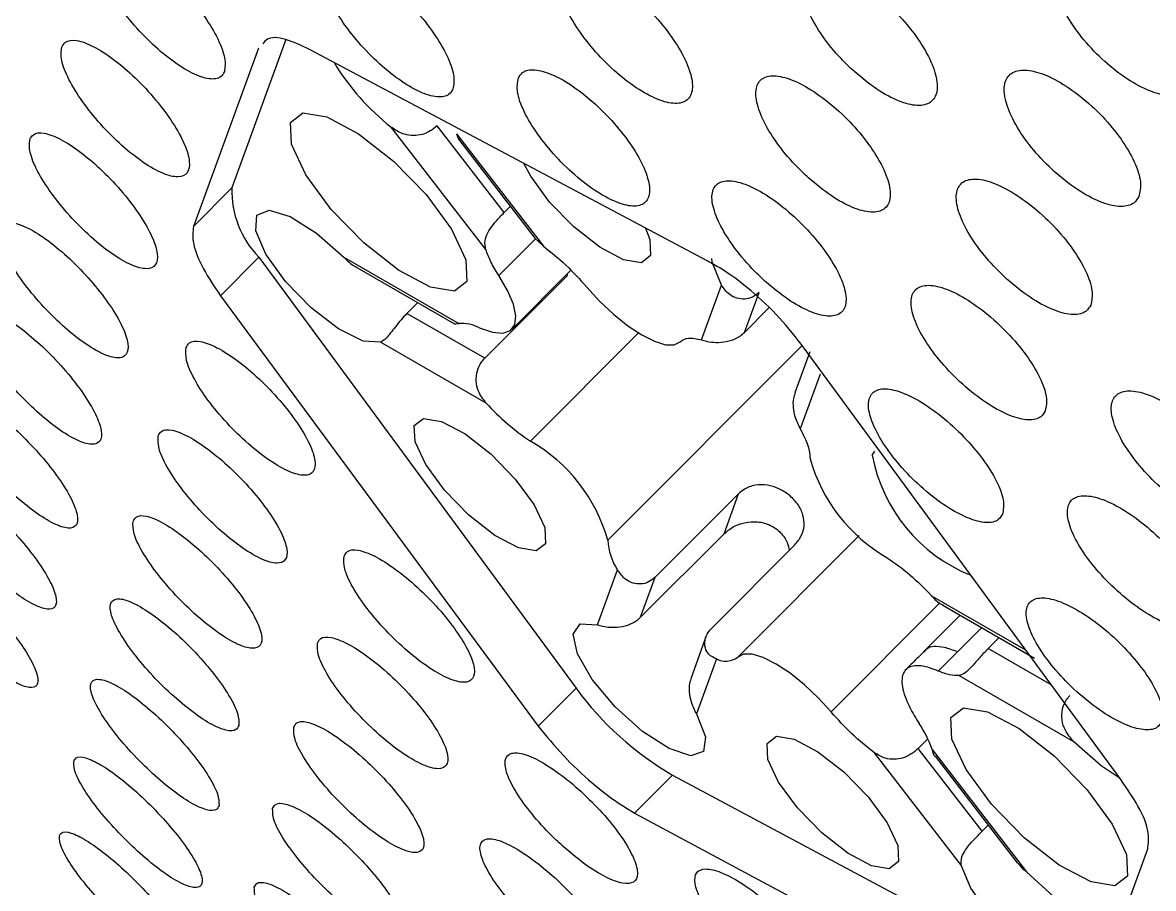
# Model space of a CAD drawing. Extents: x 1076 to 1148, y 508 to 635.
# Drawn here: x 1113.301 to 1113.89, y 554.666 to 555.117 of the extents above; entities that cross this region are included whole.
import ezdxf

# ---------------------------------------------------------------- set-up
doc = ezdxf.new("R2010")
doc.units = 0
doc.header["$MEASUREMENT"] = 0
doc.layers.add('1', color=4, linetype='Continuous')
doc.layers.add('GEOMETRY', color=4, linetype='Continuous', lineweight=25)

# ---------------------------------------------------------------- blocks, each defined once
blk = doc.blocks.new('SUCTION 1235301')
at = {"layer": 'GEOMETRY'}
for p, q in [((-1.34666, -0.94117), (-1.37482, -1.01841)), ((-1.36101, -0.94562), (-1.39488, -1.0385)), ((-1.12692, -1.05657), (-1.3341, -0.9464)), ((-1.24253, -1.05051), (-1.29181, -0.98672)), ((-1.23297, -1.03124), (-1.26793, -0.98599)), ((-1.25777, -0.99018), (-1.2125, -1.0488)), ((-1.25777, -0.99018), (-1.25677, -0.99302)), ((-1.2568, -0.99305), (-1.21695, -1.04462)), ((-1.39488, -1.0385), (-1.37482, -1.01841)), ((-1.22977, -1.02803), (-1.23297, -1.03124)), ((-1.21669, -1.04486), (-1.23578, -1.06399)), ((-1.21695, -1.04462), (-1.2125, -1.0488)), ((-1.38085, -1.07458), (-1.36079, -1.05448)), ((-1.36079, -1.05448), (-1.19551, -1.27899)), ((-1.3165, -1.05442), (-1.25655, -1.08896)), ((-1.30981, -1.05982), (-1.25885, -1.08918)), ((-1.19981, -1.06378), (-1.2431, -1.10716)), ((-1.22888, -1.09202), (-1.19823, -1.06131)), ((-1.20038, -1.06346), (-1.19981, -1.06378)), ((-1.13018, -1.0976), (-1.11975, -1.06902)), ((-1.38085, -1.07458), (-1.21527, -1.29878)), ((-1.27797, -1.07817), (-1.28361, -1.08382)), ((-1.10774, -1.09365), (-1.10014, -1.07282)), ((-1.2431, -1.10716), (-1.28361, -1.08382)), ((-1.10774, -1.09365), (-1.095, -1.08088)), ((-1.16296, -1.09397), (-1.21922, -1.15034)), ((-1.2423, -1.13053), (-1.29739, -1.0988)), ((-1.179, -1.20188), (-1.07777, -1.10046)), ((-1.0737, -1.10385), (-1.08147, -1.12516)), ((-0.9117, -1.32664), (-1.07666, -1.10181)), ((-1.06827, -1.11536), (-1.07869, -1.14394)), ((-1.04118, -1.1576), (-1.03989, -1.15554)), ((-1.11097, -1.17785), (-1.15427, -1.22123)), ((-1.11097, -1.17785), (-1.11857, -1.19868)), ((-1.16186, -1.24205), (-1.11857, -1.19868)), ((-1.048, -1.19946), (-1.11127, -1.26285)), ((-1.12485, -1.24771), (-1.08156, -1.20434)), ((-1.1843, -1.24601), (-1.17388, -1.21743)), ((-1.16186, -1.24205), (-1.15427, -1.22123)), ((-1.01027, -1.23084), (-0.96129, -1.25906)), ((-1.06262, -1.29131), (-1.00601, -1.23458)), ((-1.00432, -1.23581), (-0.95662, -1.26329)), ((-0.99536, -1.24097), (-1.01429, -1.25994)), ((-0.99678, -1.26009), (-0.98415, -1.24743)), ((-1.12782, -1.25226), (-1.13559, -1.27356)), ((-0.98072, -1.25831), (-0.97508, -1.25266)), ((-1.00683, -1.27008), (-0.99678, -1.26009)), ((-0.948, -1.27716), (-0.98072, -1.25831)), ((-1.12239, -1.26377), (-1.13282, -1.29235)), ((-0.93607, -1.30696), (-0.99602, -1.27242)), ((-1.21527, -1.29878), (-1.19551, -1.27899)), ((-1.01729, -1.31043), (-1.01224, -1.30538)), ((-0.9948, -1.37119), (-1.04007, -1.31258)), ((-0.98399, -1.35354), (-1.01729, -1.31043)), ((-1.01004, -1.31087), (-0.96076, -1.37466)), ((-1.00848, -1.31448), (-0.96567, -1.36989)), ((-1.16501, -1.34402), (-1.14525, -1.32423)), ((-1.14525, -1.32423), (-0.93839, -1.43472)), ((-1.16501, -1.34402), (-0.95846, -1.45482)), ((-0.98399, -1.35354), (-0.98078, -1.35033)), ((-0.93155, -1.45559), (-0.89767, -1.36272))]:
    blk.add_line(p, q, dxfattribs=at)
at = {"layer": 'GEOMETRY', "flags": 128}
for points in [[(-1.25242, -1.06715), (-1.25889, -1.07216), (-1.27138, -1.0701), (-1.28798, -1.0613), (-1.30616, -1.04709), (-1.32316, -1.02963), (-1.33638, -1.01159), (-1.34382, -0.9957), (-1.34435, -0.98439), (-1.33787, -0.97938), (-1.32539, -0.98143), (-1.30879, -0.99023), (-1.29061, -1.00444), (-1.27361, -1.0219), (-1.26038, -1.03995), (-1.25294, -1.05584), (-1.25242, -1.06715)], [(-1.15665, -1.05366), (-1.16146, -1.05739), (-1.17075, -1.05586), (-1.1831, -1.04931), (-1.19663, -1.03874), (-1.20928, -1.02575), (-1.21912, -1.01232), (-1.22271, -1.00561)], [(-1.29739, -1.0988), (-1.30646, -1.0982), (-1.31925, -1.09186), (-1.33356, -1.08088), (-1.34696, -1.06713), (-1.35715, -1.05295), (-1.36239, -1.04077), (-1.3618, -1.03266), (-1.35547, -1.03002), (-1.34447, -1.03329), (-1.3307, -1.04191), (-1.3165, -1.05442)], [(-1.15934, -1.03935), (-1.15704, -1.04524), (-1.15665, -1.05366)], [(-1.11975, -1.06902), (-1.12457, -1.05708), (-1.12484, -1.05521)], [(-1.24574, -1.0913), (-1.23907, -1.09354), (-1.23364, -1.09401), (-1.22969, -1.0927), (-1.22741, -1.08966), (-1.22689, -1.08503), (-1.22817, -1.07902), (-1.23117, -1.07189), (-1.23578, -1.06399)], [(-1.18995, -1.07007), (-1.18328, -1.07739), (-1.17603, -1.08421), (-1.16858, -1.09017), (-1.16132, -1.09496), (-1.15464, -1.09832), (-1.14888, -1.10009), (-1.14436, -1.10015), (-1.1413, -1.09852)], [(-1.27979, -1.1422), (-1.27497, -1.13848), (-1.26568, -1.14), (-1.25333, -1.14655), (-1.2398, -1.15712), (-1.22716, -1.17011), (-1.21732, -1.18354), (-1.21178, -1.19536), (-1.21139, -1.20377), (-1.21621, -1.2075), (-1.2255, -1.20597), (-1.23785, -1.19943), (-1.25137, -1.18885), (-1.26402, -1.17586), (-1.27386, -1.16244), (-1.2794, -1.15062), (-1.27979, -1.1422)], [(-1.13282, -1.29235), (-1.128, -1.30429), (-1.12905, -1.31201), (-1.13579, -1.31421), (-1.14707, -1.31049), (-1.16096, -1.30151), (-1.17509, -1.28879), (-1.18705, -1.2745), (-1.1948, -1.26109), (-1.197, -1.25084), (-1.19329, -1.24551), (-1.1843, -1.24601)], [(-1.06262, -1.29131), (-1.06929, -1.28399), (-1.07654, -1.27717), (-1.08399, -1.27121), (-1.09125, -1.26642), (-1.09793, -1.26305), (-1.10369, -1.26129), (-1.10821, -1.26122), (-1.11127, -1.26285)], [(-0.90822, -1.37698), (-0.9147, -1.382), (-0.92718, -1.37994), (-0.94378, -1.37114), (-0.96196, -1.35693), (-0.97896, -1.33947), (-0.99219, -1.32143), (-0.99963, -1.30554), (-1.00015, -1.29423), (-0.99368, -1.28922), (-0.98119, -1.29127), (-0.96459, -1.30007), (-0.94641, -1.31428), (-0.92941, -1.33174), (-0.91619, -1.34979), (-0.90875, -1.36568), (-0.90822, -1.37698)], [(-1.02753, -1.36929), (-1.03234, -1.37301), (-1.04163, -1.37149), (-1.05398, -1.36494), (-1.06751, -1.35436), (-1.08016, -1.34138), (-1.09, -1.32795), (-1.09553, -1.31613), (-1.09592, -1.30772), (-1.09111, -1.30399), (-1.08182, -1.30551), (-1.06947, -1.31206), (-1.05594, -1.32264), (-1.04329, -1.33562), (-1.03345, -1.34905), (-1.02792, -1.36087), (-1.02753, -1.36929)], [(-0.9125, -1.32574), (-0.92187, -1.31946), (-0.93607, -1.30696)], [(-0.96076, -1.37466), (-0.94671, -1.38758), (-0.93501, -1.40189), (-0.92766, -1.41513), (-0.9259, -1.42505), (-0.93005, -1.42995), (-0.9394, -1.429), (-0.95233, -1.42236), (-0.96666, -1.41116), (-0.97993, -1.39731), (-0.98987, -1.38319), (-0.9948, -1.37119)]]:
    blk.add_lwpolyline(points, dxfattribs=at)
at = {"layer": 'GEOMETRY'}
for centre, radius, start, end in [((0.79193, 0.82793), 3.1786, 208.78464, 225.0347), ((-1.2171, -0.89054), 0.12178, 210.92352, 232.15885), ((-1.3255, -1.01999), 0.04935, 178.16169, 224.34588), ((-1.25579, -1.11156), 0.02262, 63.61607, 91.94156), ((-1.14894, -1.04508), 0.12657, 222.46799, 236.27046), ((-1.26215, -1.22531), 0.08639, 15.73556, 60.20288), ((-0.99042, -1.13606), 0.08639, 195.73556, 240.20288), ((-0.95869, -1.14222), 0.08391, 190.55887, 248.16641), ((-1.14715, -1.20001), 0.03191, 183.36608, 213.09496), ((-1.11759, -1.25416), 0.01075, 243.43299, 306.03417), ((-1.06258, -1.18186), 0.16463, 216.15542, 239.8581), ((-1.06385, -1.32941), 0.05692, 19.01595, 34.24105)]:
    blk.add_arc(centre, radius, start, end, dxfattribs=at)
for points, knots in [([(-2.0149, -0.67462), (-2.01184, -0.68092), (-1.9952, -0.71516), (-1.95835, -0.77976), (-1.90465, -0.86774), (-1.84495, -0.95673), (-1.78088, -1.04538), (-1.7139, -1.1319), (-1.64687, -1.21335), (-1.58574, -1.28375), (-1.52852, -1.34683), (-1.47274, -1.40618), (-1.43269, -1.44664), (-1.4123, -1.46724)], [0, 0, 0, 0, 0.02556, 0.13872, 0.251177, 0.362705, 0.47282, 0.580412, 0.682453, 0.774249, 0.842703, 0.91991, 1, 1, 1, 1]), ([(-1.37875, -0.95785), (-1.37843, -0.95569), (-1.37781, -0.95136), (-1.3817, -0.94104), (-1.38871, -0.92927), (-1.3984, -0.91705), (-1.40958, -0.90584), (-1.42102, -0.89689), (-1.43141, -0.89121), (-1.43959, -0.88945), (-1.44462, -0.8918), (-1.44596, -0.89799), (-1.44345, -0.90732), (-1.43737, -0.91874), (-1.4284, -0.93098), (-1.41756, -0.94265), (-1.40606, -0.95243), (-1.3952, -0.95923), (-1.38627, -0.96221), (-1.38078, -0.9614), (-1.37931, -0.95884), (-1.37875, -0.95785)], [0, 0, 0, 0, 0.053654, 0.107308, 0.160986, 0.214702, 0.268444, 0.322189, 0.375912, 0.429598, 0.483248, 0.53688, 0.590517, 0.644184, 0.697889, 0.751625, 0.805372, 0.859104, 0.912802, 0.966462, 1, 1, 1, 1]), ([(-1.25967, -0.96686), (-1.25928, -0.96462), (-1.25852, -0.96015), (-1.26228, -0.94968), (-1.26926, -0.93785), (-1.27899, -0.92566), (-1.2903, -0.91457), (-1.30192, -0.90582), (-1.31254, -0.9004), (-1.32097, -0.89891), (-1.32625, -0.90152), (-1.32781, -0.90793), (-1.32545, -0.91743), (-1.31944, -0.92894), (-1.31045, -0.94118), (-1.2995, -0.95275), (-1.28784, -0.96235), (-1.27676, -0.9689), (-1.26758, -0.97162), (-1.26188, -0.97058), (-1.26028, -0.96789), (-1.25967, -0.96686)], [0, 0, 0, 0, 0.053724, 0.107447, 0.161188, 0.214934, 0.268658, 0.322345, 0.375996, 0.429628, 0.483265, 0.53693, 0.590634, 0.644369, 0.698116, 0.751849, 0.805549, 0.85921, 0.912845, 0.966478, 1, 1, 1, 1]), ([(-0.87577, -0.965), (-0.87517, -0.96254), (-0.87397, -0.95762), (-0.87734, -0.94671), (-0.88418, -0.93468), (-0.89403, -0.9226), (-0.90567, -0.91192), (-0.91782, -0.90379), (-0.92913, -0.89911), (-0.93836, -0.89839), (-0.94446, -0.90176), (-0.94671, -0.90886), (-0.94482, -0.9189), (-0.93902, -0.9307), (-0.92999, -0.94292), (-0.91878, -0.95417), (-0.90665, -0.96321), (-0.89492, -0.96905), (-0.88497, -0.971), (-0.87853, -0.96928), (-0.87654, -0.96619), (-0.87577, -0.965)], [0, 0, 0, 0, 0.053939, 0.107884, 0.161685, 0.215244, 0.268621, 0.321952, 0.375393, 0.429052, 0.482943, 0.536978, 0.591005, 0.644876, 0.698509, 0.751931, 0.80526, 0.858651, 0.912236, 0.966059, 1, 1, 1, 1]), ([(-1.20329, -0.90751), (-1.20375, -0.90982), (-1.20466, -0.91444), (-1.20102, -0.92505), (-1.19409, -0.93695), (-1.18432, -0.94911), (-1.17289, -0.96007), (-1.16109, -0.96861), (-1.15024, -0.97378), (-1.14155, -0.975), (-1.136, -0.97214), (-1.13422, -0.9655), (-1.13642, -0.95583), (-1.14236, -0.94421), (-1.15136, -0.93197), (-1.1624, -0.9205), (-1.17423, -0.91109), (-1.18553, -0.90478), (-1.19496, -0.90233), (-1.2009, -0.9036), (-1.20263, -0.90642), (-1.20329, -0.90751)], [0, 0, 0, 0, 0.053795, 0.1075903, 0.1613745, 0.2151041, 0.2687612, 0.3223597, 0.3759393, 0.4295477, 0.48322, 0.5369636, 0.5907545, 0.644548, 0.698298, 0.7519777, 0.8055912, 0.8591714, 0.912766, 0.9664162, 1, 1, 1, 1]), ([(-1.0505, -0.95785), (-1.04657, -0.9611), (-1.03872, -0.96762), (-1.02712, -0.9737), (-1.0173, -0.97613), (-1.01029, -0.97442), (-1.0069, -0.9688), (-1.00753, -0.95988), (-1.01211, -0.94868), (-1.02013, -0.93648), (-1.03066, -0.92466), (-1.04249, -0.91455), (-1.05431, -0.90728), (-1.06481, -0.90365), (-1.0728, -0.90407), (-1.07738, -0.90852), (-1.07803, -0.91649), (-1.07464, -0.92712), (-1.0676, -0.93913), (-1.05899, -0.9498), (-1.05285, -0.95562), (-1.0505, -0.95785)], [0, 0, 0, 0, 0.053513, 0.107024, 0.160598, 0.214307, 0.268141, 0.322037, 0.375905, 0.429665, 0.483287, 0.536799, 0.59028, 0.64382, 0.697485, 0.751284, 0.805171, 0.859057, 0.912857, 0.966521, 1, 1, 1, 1]), ([(-1.46348, -0.94513), (-1.46374, -0.94724), (-1.46426, -0.95145), (-1.46023, -0.96163), (-1.45312, -0.97329), (-1.44338, -0.98544), (-1.4322, -0.99664), (-1.42081, -1.00565), (-1.4105, -1.01142), (-1.40245, -1.01332), (-1.39756, -1.01113), (-1.39638, -1.0051), (-1.39903, -0.99592), (-1.40523, -0.98462), (-1.41426, -0.97246), (-1.42512, -0.96082), (-1.43658, -0.95101), (-1.44737, -0.94413), (-1.4562, -0.94101), (-1.46156, -0.94169), (-1.46295, -0.94417), (-1.46348, -0.94513)], [0, 0, 0, 0, 0.053633, 0.107266, 0.160906, 0.214578, 0.268288, 0.322027, 0.375773, 0.429501, 0.483194, 0.536849, 0.590482, 0.644117, 0.697778, 0.751476, 0.805208, 0.858955, 0.912691, 0.966395, 1, 1, 1, 1]), ([(-1.3341, -0.9464), (-1.33855, -0.9443), (-1.34745, -0.9401), (-1.3558, -0.93968), (-1.35799, -0.94246), (-1.3587, -0.94335)], [0, 0, 0, 0, 0.404537, 0.809076, 1, 1, 1, 1]), ([(-1.22556, -0.96121), (-1.22597, -0.96347), (-1.22677, -0.96799), (-1.22301, -0.97846), (-1.21599, -0.99025), (-1.20616, -1.00235), (-1.19473, -1.0133), (-1.18296, -1.02189), (-1.17219, -1.02716), (-1.16362, -1.02851), (-1.15822, -1.0258), (-1.15659, -1.01931), (-1.15893, -1.00979), (-1.16498, -0.9983), (-1.17404, -0.98614), (-1.18511, -0.97469), (-1.19691, -0.96525), (-1.20814, -0.95885), (-1.21747, -0.95627), (-1.22328, -0.95742), (-1.22493, -0.96016), (-1.22556, -0.96121)], [0, 0, 0, 0, 0.053746, 0.107491, 0.161236, 0.214956, 0.268638, 0.322285, 0.375915, 0.429554, 0.483223, 0.536932, 0.590671, 0.644419, 0.698149, 0.751843, 0.8055, 0.859132, 0.912766, 0.966424, 1, 1, 1, 1]), ([(-1.0744, -1.01319), (-1.07048, -1.01646), (-1.06263, -1.02298), (-1.0511, -1.02915), (-1.04139, -1.03168), (-1.03453, -1.0301), (-1.0313, -1.02463), (-1.03209, -1.01587), (-1.0368, -1.0048), (-1.0449, -0.99269), (-1.05547, -0.98091), (-1.0673, -0.97079), (-1.07907, -0.96346), (-1.08947, -0.95973), (-1.09732, -0.96002), (-1.10174, -0.96432), (-1.10222, -0.97215), (-1.0987, -0.98263), (-1.09156, -0.99453), (-1.0829, -1.00515), (-1.07676, -1.01096), (-1.0744, -1.01319)], [0, 0, 0, 0, 0.053576, 0.107151, 0.160767, 0.214468, 0.26825, 0.322072, 0.375875, 0.429609, 0.483255, 0.536831, 0.590386, 0.64398, 0.697654, 0.751413, 0.805228, 0.859043, 0.912803, 0.966476, 1, 1, 1, 1]), ([(-0.90227, -1.02294), (-0.90172, -1.02054), (-0.90062, -1.01573), (-0.90413, -1.00497), (-0.91105, -0.99305), (-0.92096, -0.98103), (-0.9326, -0.97035), (-0.94472, -0.96216), (-0.95596, -0.95738), (-0.96507, -0.95654), (-0.97101, -0.95976), (-0.9731, -0.9667), (-0.97108, -0.97657), (-0.96518, -0.98825), (-0.95609, -1.0004), (-0.94485, -1.01163), (-0.93274, -1.02071), (-0.92107, -1.02664), (-0.91122, -1.0287), (-0.90491, -1.02711), (-0.903, -1.0241), (-0.90227, -1.02294)], [0, 0, 0, 0, 0.05386, 0.107725, 0.161482, 0.215067, 0.268525, 0.321958, 0.375477, 0.429156, 0.483001, 0.536942, 0.59087, 0.644679, 0.698316, 0.751805, 0.805233, 0.858715, 0.91234, 0.966136, 1, 1, 1, 1]), ([(-1.4801, -0.99317), (-1.48031, -0.99522), (-1.48072, -0.99934), (-1.47656, -1.00938), (-1.46935, -1.02094), (-1.45956, -1.03303), (-1.44837, -1.04421), (-1.43703, -1.05326), (-1.42681, -1.05913), (-1.41888, -1.06117), (-1.41413, -1.05913), (-1.4131, -1.05326), (-1.41589, -1.04421), (-1.4222, -1.03302), (-1.4313, -1.02095), (-1.44218, -1.00933), (-1.45361, -0.9995), (-1.46432, -0.99253), (-1.47304, -0.9893), (-1.47828, -0.98984), (-1.47959, -0.99224), (-1.4801, -0.99317)], [0, 0, 0, 0, 0.053626, 0.107253, 0.160867, 0.214494, 0.268161, 0.321878, 0.375632, 0.429395, 0.483134, 0.536827, 0.590472, 0.644089, 0.697708, 0.751361, 0.805063, 0.858807, 0.912571, 0.966321, 1, 1, 1, 1]), ([(-1.26793, -0.98599), (-1.26906, -0.98695), (-1.2713, -0.98889), (-1.27565, -0.99072), (-1.28031, -0.99139), (-1.28569, -0.99056), (-1.28945, -0.98855), (-1.29155, -0.98692), (-1.29181, -0.98672)], [0, 0, 0, 0, 0.168355, 0.336608, 0.507648, 0.691491, 0.961814, 1, 1, 1, 1]), ([(-1.0969, -1.06713), (-1.09298, -1.0704), (-1.08513, -1.07694), (-1.07367, -1.08318), (-1.06408, -1.08582), (-1.05737, -1.08438), (-1.0543, -1.07906), (-1.05524, -1.07045), (-1.06008, -1.05951), (-1.06827, -1.0475), (-1.07887, -1.03576), (-1.0907, -1.02563), (-1.10242, -1.01823), (-1.11271, -1.0144), (-1.12043, -1.01456), (-1.12469, -1.01872), (-1.12501, -1.02639), (-1.12135, -1.03673), (-1.11412, -1.04853), (-1.10541, -1.05909), (-1.09926, -1.0649), (-1.0969, -1.06713)], [0, 0, 0, 0, 0.053626, 0.10725, 0.160898, 0.214594, 0.268335, 0.322098, 0.375851, 0.429565, 0.48323, 0.536855, 0.590469, 0.644105, 0.697785, 0.751513, 0.805273, 0.859033, 0.912761, 0.966441, 1, 1, 1, 1]), ([(-0.92735, -1.07947), (-0.92686, -1.07712), (-0.92586, -1.07242), (-0.9295, -1.0618), (-0.93651, -1.05), (-0.94647, -1.03804), (-0.95813, -1.02735), (-0.97021, -1.01911), (-0.98137, -1.01423), (-0.99036, -1.01327), (-0.99615, -1.01634), (-0.99808, -1.02312), (-0.99592, -1.03284), (-0.98991, -1.04439), (-0.98076, -1.05646), (-0.9695, -1.06768), (-0.9574, -1.07679), (-0.9458, -1.08281), (-0.93606, -1.08499), (-0.92988, -1.08352), (-0.92806, -1.0806), (-0.92735, -1.07947)], [0, 0, 0, 0, 0.053796, 0.107595, 0.161319, 0.214927, 0.268454, 0.321972, 0.375554, 0.429249, 0.483052, 0.536915, 0.59076, 0.644519, 0.698162, 0.751708, 0.80522, 0.858776, 0.912433, 0.966205, 1, 1, 1, 1]), ([(-1.49531, -1.0398), (-1.49547, -1.04181), (-1.49578, -1.04582), (-1.49149, -1.05573), (-1.48417, -1.06718), (-1.47432, -1.07921), (-1.46314, -1.09038), (-1.45185, -1.09947), (-1.44172, -1.10544), (-1.43391, -1.10761), (-1.4293, -1.10572), (-1.42841, -1.1), (-1.43135, -1.0911), (-1.43778, -1.08002), (-1.44695, -1.06802), (-1.45784, -1.05644), (-1.46924, -1.04658), (-1.47988, -1.03954), (-1.48848, -1.03617), (-1.4936, -1.03658), (-1.49483, -1.03891), (-1.49531, -1.0398)], [0, 0, 0, 0, 0.0536339, 0.1072695, 0.1608655, 0.2144462, 0.2680588, 0.3217366, 0.3754844, 0.4292764, 0.4830673, 0.5368122, 0.5904864, 0.6440964, 0.6976768, 0.7512749, 0.8049303, 0.8586576, 0.9124401, 0.9662366, 1, 1, 1, 1]), ([(-1.24253, -1.05051), (-1.24282, -1.04901), (-1.24334, -1.04635), (-1.24176, -1.04194), (-1.23891, -1.03771), (-1.23566, -1.03399), (-1.23374, -1.03203), (-1.23297, -1.03124)], [0, 0, 0, 0, 0.270933, 0.482992, 0.696623, 0.878278, 1, 1, 1, 1]), ([(-1.39488, -1.0385), (-1.39518, -1.04129), (-1.39578, -1.04685), (-1.39056, -1.0599), (-1.38401, -1.06981), (-1.38085, -1.07458)], [0, 0, 0, 0, 0.3415809, 0.6831635, 1, 1, 1, 1]), ([(-1.3165, -1.05442), (-1.31468, -1.05629), (-1.31258, -1.05844), (-1.31009, -1.05956), (-1.30976, -1.05971)], [0, 0, 0, 0, 0.867245, 1, 1, 1, 1]), ([(-1.07666, -1.10181), (-1.08075, -1.09653), (-1.08891, -1.08596), (-1.10441, -1.07139), (-1.11747, -1.06171), (-1.12465, -1.05781), (-1.12692, -1.05657)], [0, 0, 0, 0, 0.2887548, 0.5775118, 0.8662249, 1, 1, 1, 1]), ([(-1.10014, -1.07282), (-1.10126, -1.07373), (-1.1035, -1.07556), (-1.10767, -1.07652), (-1.11183, -1.07604), (-1.11644, -1.07374), (-1.11849, -1.07082), (-1.11975, -1.06902)], [0, 0, 0, 0, 0.170685, 0.341278, 0.514449, 0.699773, 1, 1, 1, 1]), ([(-0.95103, -1.13459), (-0.95058, -1.13229), (-0.94969, -1.12769), (-0.95345, -1.11722), (-0.96057, -1.10552), (-0.97057, -1.09362), (-0.98225, -1.08294), (-0.9943, -1.07464), (-1.00538, -1.06967), (-1.01424, -1.06858), (-1.01988, -1.07151), (-1.02165, -1.07813), (-1.01935, -1.0877), (-1.01324, -1.09913), (-1.00402, -1.11112), (-0.99273, -1.12232), (-0.98066, -1.13147), (-0.96912, -1.13757), (-0.95949, -1.13987), (-0.95344, -1.13852), (-0.9517, -1.13568), (-0.95103, -1.13459)], [0, 0, 0, 0, 0.0537462, 0.1074943, 0.1611936, 0.2148224, 0.268407, 0.3219931, 0.3756255, 0.4293289, 0.4830969, 0.5368949, 0.5906748, 0.6443967, 0.698046, 0.7516401, 0.8052205, 0.8588345, 0.9125149, 0.9662653, 1, 1, 1, 1]), ([(-1.50912, -1.08503), (-1.50922, -1.08699), (-1.50944, -1.0909), (-1.50501, -1.10068), (-1.49759, -1.11203), (-1.48768, -1.12399), (-1.4765, -1.13515), (-1.46525, -1.14428), (-1.45522, -1.15034), (-1.44753, -1.15264), (-1.44306, -1.15091), (-1.44233, -1.14534), (-1.44541, -1.13657), (-1.45195, -1.1256), (-1.4612, -1.11368), (-1.47211, -1.10213), (-1.48347, -1.09225), (-1.49402, -1.08513), (-1.50251, -1.08165), (-1.50752, -1.08192), (-1.50867, -1.08416), (-1.50912, -1.08503)], [0, 0, 0, 0, 0.0536555, 0.1073142, 0.1609015, 0.2144343, 0.2679807, 0.321603, 0.3753301, 0.4291455, 0.4829937, 0.5368046, 0.5905245, 0.6441398, 0.697683, 0.7512177, 0.8048112, 0.8585052, 0.9122974, 0.9661427, 1, 1, 1, 1]), ([(-1.28361, -1.08382), (-1.28465, -1.08492), (-1.28672, -1.0871), (-1.28965, -1.09078), (-1.29225, -1.09415), (-1.29493, -1.09739), (-1.29645, -1.09827), (-1.29739, -1.0988)], [0, 0, 0, 0, 0.172855, 0.345626, 0.520763, 0.707395, 1, 1, 1, 1]), ([(-1.25884, -1.08917), (-1.25848, -1.08916), (-1.25804, -1.08914), (-1.25679, -1.08898), (-1.25655, -1.08896)], [0, 0, 0, 0, 0.8072994, 1, 1, 1, 1]), ([(-1.13018, -1.0976), (-1.12854, -1.09804), (-1.1257, -1.0988), (-1.11998, -1.09901), (-1.11466, -1.09801), (-1.11041, -1.09602), (-1.10848, -1.09431), (-1.10774, -1.09365)], [0, 0, 0, 0, 0.282106, 0.490507, 0.700078, 0.884454, 1, 1, 1, 1]), ([(-1.39868, -1.10161), (-1.39886, -1.10364), (-1.39922, -1.1077), (-1.39492, -1.11762), (-1.38755, -1.12903), (-1.3776, -1.14097), (-1.36628, -1.15202), (-1.35484, -1.16095), (-1.34456, -1.16675), (-1.33662, -1.16877), (-1.3319, -1.16677), (-1.33095, -1.16097), (-1.33388, -1.15204), (-1.34033, -1.14099), (-1.34959, -1.12906), (-1.36062, -1.1176), (-1.37216, -1.10789), (-1.38294, -1.10101), (-1.39168, -1.0978), (-1.39691, -1.09833), (-1.39818, -1.1007), (-1.39868, -1.10161)], [0, 0, 0, 0, 0.053668, 0.107337, 0.160983, 0.214613, 0.268255, 0.321928, 0.375639, 0.429379, 0.483125, 0.536852, 0.590543, 0.644197, 0.69783, 0.751465, 0.805127, 0.858826, 0.912559, 0.966306, 1, 1, 1, 1]), ([(-1.2423, -1.13053), (-1.24387, -1.12852), (-1.24654, -1.12509), (-1.24787, -1.11899), (-1.24723, -1.1137), (-1.24534, -1.10966), (-1.2437, -1.10783), (-1.2431, -1.10716)], [0, 0, 0, 0, 0.291447, 0.497416, 0.704231, 0.891945, 1, 1, 1, 1]), ([(-1.08132, -1.1252), (-1.08167, -1.12614), (-1.08254, -1.12853), (-1.08252, -1.13288), (-1.08141, -1.1386), (-1.07973, -1.1419), (-1.07869, -1.14394)], [0, 0, 0, 0, 0.1460807, 0.370567, 0.6108072, 1, 1, 1, 1]), ([(-0.9733, -1.1883), (-0.97291, -1.18605), (-0.97211, -1.18155), (-0.97601, -1.17122), (-0.98322, -1.15964), (-0.99328, -1.14779), (-1.00496, -1.13711), (-1.01698, -1.12876), (-1.02797, -1.1237), (-1.03671, -1.12248), (-1.0422, -1.12527), (-1.04381, -1.13173), (-1.04137, -1.14115), (-1.03516, -1.15246), (-1.02587, -1.16437), (-1.01456, -1.17556), (-1.0025, -1.18474), (-0.99103, -1.19092), (-0.98152, -1.19334), (-0.9756, -1.19211), (-0.97394, -1.18936), (-0.9733, -1.1883)], [0, 0, 0, 0, 0.053711, 0.107422, 0.161106, 0.214754, 0.268384, 0.322022, 0.37569, 0.429397, 0.483135, 0.536883, 0.590614, 0.64431, 0.697968, 0.751601, 0.805234, 0.858891, 0.912586, 0.966316, 1, 1, 1, 1]), ([(-0.84589, -1.18896), (-0.84543, -1.18664), (-0.84449, -1.182), (-0.84825, -1.17153), (-0.85541, -1.15989), (-0.8655, -1.1481), (-0.87729, -1.13754), (-0.88949, -1.12939), (-0.90072, -1.12456), (-0.90973, -1.1236), (-0.91549, -1.12663), (-0.91734, -1.13332), (-0.91505, -1.1429), (-0.90891, -1.15429), (-0.89962, -1.1662), (-0.88823, -1.17727), (-0.87601, -1.18628), (-0.86432, -1.19224), (-0.85454, -1.1944), (-0.84837, -1.19295), (-0.84658, -1.19007), (-0.84589, -1.18896)], [0, 0, 0, 0, 0.053725, 0.1074532, 0.1611048, 0.2146682, 0.2681983, 0.3217646, 0.3754205, 0.4291804, 0.4830134, 0.5368562, 0.590641, 0.6443257, 0.6979122, 0.7514455, 0.8049935, 0.8586177, 0.9123464, 0.9661622, 1, 1, 1, 1]), ([(-1.52152, -1.12885), (-1.52157, -1.13076), (-1.52169, -1.13457), (-1.51712, -1.14422), (-1.50959, -1.15547), (-1.49962, -1.16737), (-1.48844, -1.17851), (-1.47725, -1.18767), (-1.46731, -1.19382), (-1.45974, -1.19626), (-1.45541, -1.19469), (-1.45483, -1.18927), (-1.45806, -1.18064), (-1.46472, -1.16977), (-1.47404, -1.15792), (-1.48498, -1.14641), (-1.4963, -1.13651), (-1.50677, -1.12932), (-1.51514, -1.12571), (-1.52003, -1.12585), (-1.5211, -1.12801), (-1.52152, -1.12885)], [0, 0, 0, 0, 0.053691, 0.107387, 0.160975, 0.214458, 0.267927, 0.321477, 0.375169, 0.429002, 0.482913, 0.536805, 0.590587, 0.644219, 0.697727, 0.75119, 0.804706, 0.85835, 0.912143, 0.966039, 1, 1, 1, 1]), ([(-1.41321, -1.14757), (-1.41334, -1.14955), (-1.4136, -1.15351), (-1.40917, -1.16329), (-1.40169, -1.17461), (-1.39169, -1.18649), (-1.38036, -1.19752), (-1.36897, -1.20649), (-1.35879, -1.21238), (-1.35096, -1.21453), (-1.34639, -1.21268), (-1.3456, -1.20704), (-1.34866, -1.19825), (-1.35523, -1.18731), (-1.36457, -1.17545), (-1.37561, -1.16401), (-1.38712, -1.15428), (-1.39783, -1.14733), (-1.40645, -1.144), (-1.41156, -1.1444), (-1.41275, -1.14669), (-1.41321, -1.14757)], [0, 0, 0, 0, 0.05369, 0.107381, 0.161025, 0.214623, 0.268214, 0.321842, 0.375533, 0.429286, 0.483073, 0.53685, 0.59058, 0.644243, 0.697852, 0.751441, 0.805053, 0.858723, 0.912459, 0.966239, 1, 1, 1, 1]), ([(-1.53251, -1.17125), (-1.53251, -1.17311), (-1.53252, -1.17682), (-1.52781, -1.18634), (-1.52017, -1.1975), (-1.51015, -1.20934), (-1.49897, -1.22046), (-1.48783, -1.22966), (-1.47799, -1.2359), (-1.47055, -1.23847), (-1.46636, -1.23705), (-1.46593, -1.23179), (-1.46931, -1.22329), (-1.47609, -1.21253), (-1.48549, -1.20075), (-1.49644, -1.18927), (-1.50772, -1.17935), (-1.5181, -1.17209), (-1.52636, -1.16836), (-1.53113, -1.16837), (-1.53212, -1.17045), (-1.53251, -1.17125)], [0, 0, 0, 0, 0.053742, 0.10749, 0.161087, 0.214519, 0.267898, 0.321359, 0.375002, 0.428847, 0.482826, 0.536812, 0.590674, 0.644336, 0.69781, 0.751191, 0.804613, 0.858193, 0.911978, 0.965927, 1, 1, 1, 1]), ([(-1.08156, -1.20434), (-1.0803, -1.20282), (-1.07778, -1.19978), (-1.0764, -1.19436), (-1.07696, -1.18867), (-1.07974, -1.18303), (-1.08431, -1.17823), (-1.08986, -1.17483), (-1.09595, -1.17295), (-1.10228, -1.17294), (-1.1075, -1.1748), (-1.11006, -1.17706), (-1.11097, -1.17785)], [0, 0, 0, 0, 0.100432, 0.200624, 0.306852, 0.417958, 0.522895, 0.621081, 0.720829, 0.828016, 0.939053, 1, 1, 1, 1]), ([(-0.86884, -1.24335), (-0.86843, -1.24108), (-0.8676, -1.23654), (-0.87149, -1.22622), (-0.87874, -1.21469), (-0.88889, -1.20294), (-0.90069, -1.19239), (-0.91285, -1.18419), (-0.924, -1.17927), (-0.93289, -1.17818), (-0.93849, -1.18107), (-0.94018, -1.1876), (-0.93776, -1.19704), (-0.93151, -1.20831), (-0.92215, -1.22013), (-0.91072, -1.23119), (-0.89853, -1.24024), (-0.88691, -1.24627), (-0.87724, -1.24855), (-0.87121, -1.24723), (-0.8695, -1.24443), (-0.86884, -1.24335)], [0, 0, 0, 0, 0.05369, 0.107381, 0.161025, 0.214623, 0.268214, 0.321842, 0.375533, 0.429286, 0.483073, 0.53685, 0.59058, 0.644243, 0.697852, 0.751441, 0.805053, 0.858723, 0.912459, 0.966239, 1, 1, 1, 1]), ([(-1.42634, -1.19212), (-1.42642, -1.19405), (-1.42658, -1.19791), (-1.42201, -1.20756), (-1.41442, -1.21878), (-1.40436, -1.2306), (-1.39303, -1.24162), (-1.38169, -1.25062), (-1.3716, -1.25661), (-1.36391, -1.25889), (-1.35948, -1.25719), (-1.35883, -1.2517), (-1.36204, -1.24304), (-1.36874, -1.23221), (-1.37815, -1.22042), (-1.38921, -1.20902), (-1.40068, -1.19927), (-1.41131, -1.19224), (-1.41981, -1.1888), (-1.4248, -1.18906), (-1.42591, -1.19127), (-1.42634, -1.19212)], [0, 0, 0, 0, 0.053725, 0.1074532, 0.1611048, 0.2146682, 0.2681983, 0.3217646, 0.3754205, 0.4291804, 0.4830134, 0.5368562, 0.590641, 0.6443257, 0.6979122, 0.7514455, 0.8049935, 0.8586177, 0.9123464, 0.9661622, 1, 1, 1, 1]), ([(-1.11857, -1.19868), (-1.11699, -1.19736), (-1.11384, -1.19471), (-1.10758, -1.19248), (-1.10084, -1.19197), (-1.09417, -1.19373), (-1.08881, -1.19769), (-1.08543, -1.20243), (-1.08471, -1.20583), (-1.08442, -1.2072)], [0, 0, 0, 0, 0.146093, 0.291837, 0.446362, 0.607982, 0.760629, 0.903455, 1, 1, 1, 1]), ([(-1.31639, -1.21027), (-1.31654, -1.21227), (-1.31684, -1.21627), (-1.3124, -1.22606), (-1.30487, -1.23733), (-1.29476, -1.24912), (-1.2833, -1.26003), (-1.27176, -1.26885), (-1.26143, -1.27458), (-1.25348, -1.27658), (-1.24881, -1.27462), (-1.24795, -1.26891), (-1.251, -1.2601), (-1.25761, -1.24919), (-1.26703, -1.23741), (-1.27821, -1.22609), (-1.28986, -1.2165), (-1.30072, -1.2097), (-1.30947, -1.20653), (-1.31467, -1.20704), (-1.31591, -1.20937), (-1.31639, -1.21027)], [0, 0, 0, 0, 0.053711, 0.107422, 0.161106, 0.214754, 0.268384, 0.322022, 0.37569, 0.429397, 0.483135, 0.536883, 0.590614, 0.64431, 0.697968, 0.751601, 0.805234, 0.858891, 0.912586, 0.966316, 1, 1, 1, 1]), ([(-1.54208, -1.21224), (-1.54204, -1.21405), (-1.54194, -1.21766), (-1.53709, -1.22706), (-1.52933, -1.23812), (-1.51925, -1.2499), (-1.50807, -1.261), (-1.497, -1.27023), (-1.48725, -1.27655), (-1.47993, -1.27926), (-1.47589, -1.278), (-1.47561, -1.27289), (-1.47914, -1.26452), (-1.48605, -1.25386), (-1.49553, -1.24215), (-1.50649, -1.23071), (-1.51773, -1.22078), (-1.52803, -1.21344), (-1.53616, -1.20959), (-1.54082, -1.20947), (-1.54173, -1.21147), (-1.54208, -1.21224)], [0, 0, 0, 0, 0.053807, 0.107621, 0.161237, 0.214616, 0.267893, 0.321249, 0.374829, 0.42868, 0.482733, 0.536828, 0.590787, 0.644489, 0.697931, 0.751222, 0.804535, 0.858035, 0.911802, 0.965806, 1, 1, 1, 1]), ([(-1.15427, -1.22123), (-1.15539, -1.22214), (-1.15762, -1.22397), (-1.16179, -1.22493), (-1.16595, -1.22444), (-1.17056, -1.22215), (-1.17261, -1.21923), (-1.17388, -1.21743)], [0, 0, 0, 0, 0.170685, 0.341278, 0.514449, 0.699773, 1, 1, 1, 1]), ([(-1.01027, -1.23084), (-1.00871, -1.23255), (-1.00685, -1.23459), (-1.0046, -1.23551), (-1.00424, -1.23566)], [0, 0, 0, 0, 0.8399671, 1, 1, 1, 1]), ([(-1.37122, -1.29838), (-1.37119, -1.2965), (-1.37114, -1.29274), (-1.37585, -1.28321), (-1.38354, -1.2721), (-1.39367, -1.26033), (-1.405, -1.24933), (-1.41629, -1.24029), (-1.42628, -1.23422), (-1.43385, -1.23181), (-1.43813, -1.23336), (-1.43863, -1.23869), (-1.43527, -1.24722), (-1.42845, -1.25795), (-1.41896, -1.26966), (-1.40788, -1.28103), (-1.39644, -1.2908), (-1.38591, -1.2979), (-1.37752, -1.30146), (-1.37265, -1.30133), (-1.37162, -1.29921), (-1.37122, -1.29838)], [0, 0, 0, 0, 0.053775, 0.107554, 0.161222, 0.214749, 0.268206, 0.321695, 0.375301, 0.429063, 0.482947, 0.536869, 0.590726, 0.644444, 0.698011, 0.751479, 0.804946, 0.858509, 0.912223, 0.966076, 1, 1, 1, 1]), ([(-0.89039, -1.29633), (-0.89002, -1.29411), (-0.88929, -1.28968), (-0.89332, -1.27949), (-0.90067, -1.26806), (-0.91088, -1.25638), (-0.92269, -1.24583), (-0.93482, -1.23758), (-0.94588, -1.23257), (-0.95464, -1.23136), (-0.96009, -1.2341), (-0.96162, -1.24048), (-0.95906, -1.24977), (-0.9527, -1.26092), (-0.94326, -1.27267), (-0.93181, -1.28371), (-0.91964, -1.29279), (-0.90809, -1.2989), (-0.89854, -1.30129), (-0.89263, -1.30009), (-0.89101, -1.29737), (-0.89039, -1.29633)], [0, 0, 0, 0, 0.053668, 0.107337, 0.160983, 0.214613, 0.268255, 0.321928, 0.375639, 0.429379, 0.483125, 0.536852, 0.590543, 0.644197, 0.69783, 0.751465, 0.805127, 0.858826, 0.912559, 0.966306, 1, 1, 1, 1]), ([(-1.1843, -1.24601), (-1.18266, -1.24645), (-1.17982, -1.24721), (-1.1741, -1.24742), (-1.16878, -1.24642), (-1.16453, -1.24443), (-1.1626, -1.24271), (-1.16186, -1.24205)], [0, 0, 0, 0, 0.282106, 0.490507, 0.700078, 0.884454, 1, 1, 1, 1]), ([(-1.12239, -1.26377), (-1.12382, -1.26312), (-1.1263, -1.26199), (-1.12844, -1.25821), (-1.12861, -1.25405), (-1.12715, -1.25032), (-1.12549, -1.24843), (-1.12485, -1.24771)], [0, 0, 0, 0, 0.282106, 0.490507, 0.700078, 0.884454, 1, 1, 1, 1]), ([(-1.3302, -1.2555), (-1.3303, -1.25745), (-1.33049, -1.26135), (-1.32592, -1.27101), (-1.31828, -1.28218), (-1.30811, -1.29392), (-1.29665, -1.30481), (-1.28515, -1.31366), (-1.27492, -1.31948), (-1.2671, -1.32161), (-1.26257, -1.3198), (-1.26187, -1.31425), (-1.26506, -1.30557), (-1.27179, -1.29477), (-1.28129, -1.28306), (-1.29249, -1.27177), (-1.30411, -1.26216), (-1.31488, -1.25529), (-1.32352, -1.25201), (-1.3286, -1.25238), (-1.32975, -1.25463), (-1.3302, -1.2555)], [0, 0, 0, 0, 0.053746, 0.107494, 0.161194, 0.214822, 0.268407, 0.321993, 0.375625, 0.429329, 0.483097, 0.536895, 0.590675, 0.644397, 0.698046, 0.75164, 0.805221, 0.858835, 0.912515, 0.966265, 1, 1, 1, 1]), ([(-1.01328, -1.25918), (-1.01388, -1.25975), (-1.01547, -1.26125), (-1.01909, -1.26467), (-1.022, -1.26763), (-1.02394, -1.26961)], [0, 0, 0, 0, 0.170057, 0.445068, 1, 1, 1, 1]), ([(-0.99678, -1.26009), (-0.9991, -1.25921), (-1.00375, -1.25744), (-1.00908, -1.25716), (-1.01238, -1.25783), (-1.01327, -1.25916), (-1.01345, -1.25942)], [0, 0, 0, 0, 0.307941, 0.615883, 0.923824, 1, 1, 1, 1]), ([(-0.98072, -1.25831), (-0.98146, -1.25906), (-0.98292, -1.26056), (-0.98512, -1.263), (-0.98723, -1.26538), (-0.98995, -1.26841), (-0.99295, -1.27151), (-0.99498, -1.27211), (-0.99602, -1.27242)], [0, 0, 0, 0, 0.116286, 0.231812, 0.348508, 0.46825, 0.727647, 1, 1, 1, 1]), ([(-1.00683, -1.27008), (-1.00824, -1.26952), (-1.01334, -1.26749), (-1.02043, -1.26675), (-1.02555, -1.27018), (-1.02615, -1.27782), (-1.02282, -1.28748), (-1.01852, -1.29455), (-1.0168, -1.29739)], [0, 0, 0, 0, 0.075549, 0.2736019, 0.4716518, 0.6696853, 0.8677353, 1, 1, 1, 1]), ([(-1.38153, -1.34011), (-1.38156, -1.33828), (-1.3816, -1.33462), (-1.38646, -1.32522), (-1.39427, -1.31419), (-1.40446, -1.30249), (-1.41578, -1.29151), (-1.42701, -1.28243), (-1.4369, -1.27628), (-1.44435, -1.27374), (-1.44849, -1.27513), (-1.44883, -1.28031), (-1.44533, -1.2887), (-1.43838, -1.29933), (-1.42881, -1.31097), (-1.41771, -1.32231), (-1.40631, -1.3321), (-1.39587, -1.33926), (-1.3876, -1.34294), (-1.38285, -1.34294), (-1.3819, -1.3409), (-1.38153, -1.34011)], [0, 0, 0, 0, 0.053839, 0.107684, 0.161378, 0.214867, 0.268239, 0.321633, 0.375176, 0.428933, 0.482874, 0.53689, 0.590837, 0.6446, 0.698147, 0.751542, 0.804913, 0.858399, 0.912088, 0.965981, 1, 1, 1, 1]), ([(-1.13545, -1.27361), (-1.13579, -1.27455), (-1.13666, -1.27694), (-1.13664, -1.28128), (-1.13553, -1.28701), (-1.13385, -1.29031), (-1.13282, -1.29235)], [0, 0, 0, 0, 0.146081, 0.370567, 0.610807, 1, 1, 1, 1]), ([(-0.93607, -1.30696), (-0.93773, -1.30502), (-0.94062, -1.30163), (-0.94257, -1.29547), (-0.94235, -1.28991), (-0.94057, -1.28554), (-0.93886, -1.28358), (-0.9382, -1.28281)], [0, 0, 0, 0, 0.279677, 0.488812, 0.699204, 0.882873, 1, 1, 1, 1]), ([(-1.3426, -1.29932), (-1.34265, -1.30122), (-1.34275, -1.30503), (-1.33803, -1.31456), (-1.33028, -1.32563), (-1.32005, -1.33731), (-1.30858, -1.34819), (-1.29714, -1.35708), (-1.287, -1.36298), (-1.27931, -1.36524), (-1.27493, -1.36358), (-1.27438, -1.35818), (-1.27772, -1.34964), (-1.28457, -1.33894), (-1.29415, -1.3273), (-1.30537, -1.31604), (-1.31695, -1.30641), (-1.32764, -1.29947), (-1.33616, -1.29607), (-1.34111, -1.29632), (-1.34219, -1.29848), (-1.3426, -1.29932)], [0, 0, 0, 0, 0.053796, 0.107595, 0.161319, 0.214927, 0.268454, 0.321972, 0.375554, 0.429249, 0.483052, 0.536915, 0.59076, 0.644519, 0.698162, 0.751708, 0.80522, 0.858776, 0.912433, 0.966205, 1, 1, 1, 1]), ([(-1.21527, -1.29878), (-1.21105, -1.30393), (-1.20262, -1.31424), (-1.18707, -1.32876), (-1.17418, -1.3386), (-1.16721, -1.34272), (-1.16501, -1.34402)], [0, 0, 0, 0, 0.2887555, 0.5775131, 0.8662271, 1, 1, 1, 1]), ([(-1.20245, -1.36124), (-1.19855, -1.36454), (-1.19077, -1.37114), (-1.17978, -1.37785), (-1.17087, -1.38118), (-1.16501, -1.38059), (-1.16287, -1.3762), (-1.16469, -1.36847), (-1.17028, -1.35829), (-1.17899, -1.3468), (-1.18985, -1.33532), (-1.20162, -1.32512), (-1.21298, -1.31736), (-1.22265, -1.31291), (-1.22956, -1.31227), (-1.23291, -1.3155), (-1.23232, -1.32227), (-1.22786, -1.3318), (-1.22002, -1.34299), (-1.211, -1.35325), (-1.20482, -1.35902), (-1.20245, -1.36124)], [0, 0, 0, 0, 0.053625, 0.10725, 0.160898, 0.214594, 0.268335, 0.322098, 0.375851, 0.429565, 0.48323, 0.536855, 0.590469, 0.644105, 0.697785, 0.751513, 0.805273, 0.859033, 0.912761, 0.966441, 1, 1, 1, 1]), ([(-1.01729, -1.31043), (-1.01844, -1.31143), (-1.02073, -1.31343), (-1.02514, -1.31543), (-1.02978, -1.31624), (-1.03506, -1.31564), (-1.03822, -1.31371), (-1.04007, -1.31258)], [0, 0, 0, 0, 0.179451, 0.358845, 0.539904, 0.730304, 1, 1, 1, 1]), ([(-1.01004, -1.31087), (-1.00963, -1.31237), (-1.0092, -1.31397), (-1.00847, -1.31442), (-1.00843, -1.31445)], [0, 0, 0, 0, 0.937235, 1, 1, 1, 1]), ([(-1.45727, -1.31729), (-1.45719, -1.31907), (-1.45704, -1.32263), (-1.45204, -1.33191), (-1.44412, -1.34284), (-1.43386, -1.35449), (-1.42254, -1.36545), (-1.41137, -1.37455), (-1.40158, -1.38079), (-1.39426, -1.38346), (-1.39027, -1.38223), (-1.39008, -1.3772), (-1.39373, -1.36894), (-1.40081, -1.35841), (-1.41046, -1.34684), (-1.42158, -1.33553), (-1.43294, -1.32573), (-1.44329, -1.3185), (-1.45144, -1.3147), (-1.45606, -1.31457), (-1.45693, -1.31653), (-1.45727, -1.31729)], [0, 0, 0, 0, 0.053918, 0.107844, 0.161574, 0.215023, 0.268297, 0.321579, 0.375045, 0.428792, 0.482797, 0.536921, 0.590974, 0.644794, 0.698324, 0.751636, 0.804895, 0.858288, 0.911944, 0.965878, 1, 1, 1, 1]), ([(-0.89767, -1.36272), (-0.89727, -1.35983), (-0.89647, -1.35406), (-0.90169, -1.34102), (-0.90845, -1.33131), (-0.9117, -1.32664)], [0, 0, 0, 0, 0.341581, 0.683164, 1, 1, 1, 1]), ([(-1.3536, -1.34173), (-1.35359, -1.34358), (-1.35359, -1.34729), (-1.34873, -1.35669), (-1.34087, -1.36767), (-1.33057, -1.37929), (-1.3191, -1.39016), (-1.30771, -1.39908), (-1.29768, -1.40507), (-1.29011, -1.40745), (-1.28588, -1.40594), (-1.28548, -1.40069), (-1.28897, -1.39229), (-1.29595, -1.38169), (-1.30561, -1.37012), (-1.31685, -1.35889), (-1.3284, -1.34925), (-1.33899, -1.34224), (-1.34739, -1.33872), (-1.35222, -1.33884), (-1.35321, -1.34093), (-1.3536, -1.34173)], [0, 0, 0, 0, 0.05386, 0.107725, 0.161482, 0.215067, 0.268525, 0.321958, 0.375477, 0.429156, 0.483001, 0.536942, 0.59087, 0.644679, 0.698316, 0.751805, 0.805233, 0.858715, 0.91234, 0.966136, 1, 1, 1, 1]), ([(-1.46474, -1.35617), (-1.46461, -1.3579), (-1.46436, -1.36136), (-1.45921, -1.37052), (-1.45116, -1.38136), (-1.44084, -1.39295), (-1.42952, -1.40389), (-1.41841, -1.41302), (-1.40873, -1.41934), (-1.40154, -1.42214), (-1.39769, -1.42106), (-1.39765, -1.41619), (-1.40147, -1.40806), (-1.40867, -1.39763), (-1.41841, -1.38612), (-1.42955, -1.37484), (-1.44086, -1.36504), (-1.45112, -1.35774), (-1.45915, -1.35383), (-1.46365, -1.35356), (-1.46443, -1.35544), (-1.46474, -1.35617)], [0, 0, 0, 0, 0.0540122, 0.1080338, 0.1618079, 0.2152143, 0.2683794, 0.321533, 0.3749074, 0.4286394, 0.4827124, 0.5369601, 0.5911365, 0.6450255, 0.6985399, 0.7517592, 0.8048902, 0.8581753, 0.9117894, 0.9657669, 1, 1, 1, 1]), ([(-0.9948, -1.37119), (-0.99487, -1.3698), (-0.99499, -1.3674), (-0.99277, -1.3633), (-0.98967, -1.35944), (-0.98649, -1.35606), (-0.98468, -1.35424), (-0.98399, -1.35354)], [0, 0, 0, 0, 0.284436, 0.492169, 0.70099, 0.886106, 1, 1, 1, 1]), ([(-1.21513, -1.40534), (-1.21124, -1.40865), (-1.20347, -1.41525), (-1.19256, -1.42204), (-1.18377, -1.42548), (-1.17805, -1.42505), (-1.17605, -1.42081), (-1.17802, -1.41323), (-1.18373, -1.40317), (-1.19254, -1.39177), (-1.20344, -1.38032), (-1.2152, -1.37013), (-1.22649, -1.36231), (-1.23606, -1.35775), (-1.24283, -1.35696), (-1.24603, -1.36004), (-1.2453, -1.36665), (-1.2407, -1.37606), (-1.23276, -1.38715), (-1.22369, -1.39736), (-1.2175, -1.40313), (-1.21513, -1.40534)], [0, 0, 0, 0, 0.053576, 0.107151, 0.160767, 0.214468, 0.26825, 0.322072, 0.375875, 0.429609, 0.483254, 0.53683, 0.590386, 0.64398, 0.697654, 0.751413, 0.805228, 0.859043, 0.912803, 0.966476, 1, 1, 1, 1]), ([(-0.9656, -1.36983), (-0.96434, -1.37128), (-0.96289, -1.37296), (-0.96101, -1.37445), (-0.96076, -1.37466)], [0, 0, 0, 0, 0.862963, 1, 1, 1, 1]), ([(-1.06413, -1.43735), (-1.06399, -1.43536), (-1.0637, -1.43137), (-1.06828, -1.42171), (-1.07601, -1.41063), (-1.08638, -1.39907), (-1.09812, -1.38843), (-1.10992, -1.37987), (-1.12045, -1.37436), (-1.12854, -1.37253), (-1.13327, -1.37457), (-1.13411, -1.38026), (-1.13095, -1.38897), (-1.12416, -1.39971), (-1.11449, -1.41126), (-1.10304, -1.42233), (-1.09112, -1.43165), (-1.08004, -1.4382), (-1.07112, -1.44119), (-1.06585, -1.44058), (-1.0646, -1.43825), (-1.06413, -1.43735)], [0, 0, 0, 0, 0.053746, 0.107491, 0.161236, 0.214956, 0.268638, 0.322285, 0.375915, 0.429554, 0.483223, 0.536932, 0.590671, 0.644419, 0.698149, 0.751843, 0.8055, 0.859132, 0.912766, 0.966424, 1, 1, 1, 1]), ([(-1.36318, -1.38272), (-1.36312, -1.38453), (-1.36301, -1.38813), (-1.35801, -1.39741), (-1.35003, -1.4083), (-1.33966, -1.41987), (-1.32819, -1.43071), (-1.31687, -1.43966), (-1.30693, -1.44573), (-1.2995, -1.44825), (-1.29541, -1.44689), (-1.29516, -1.4418), (-1.2988, -1.43352), (-1.30591, -1.42302), (-1.31566, -1.41152), (-1.32692, -1.40032), (-1.33843, -1.39066), (-1.34893, -1.3836), (-1.35721, -1.37996), (-1.36192, -1.37995), (-1.36283, -1.38195), (-1.36318, -1.38272)], [0, 0, 0, 0, 0.053939, 0.107884, 0.161685, 0.215244, 0.268621, 0.321952, 0.375393, 0.429052, 0.482943, 0.536978, 0.591005, 0.644876, 0.698509, 0.751931, 0.80526, 0.858651, 0.912236, 0.966059, 1, 1, 1, 1])]:
    blk.add_open_spline(points, degree=3, knots=knots, dxfattribs=at)
for points in [[(-1.23578, -1.06399), (-1.23727, -1.06155), (-1.24027, -1.05669), (-1.24178, -1.05257), (-1.24253, -1.05051)], [(-1.2125, -1.0488), (-1.2085, -1.05195), (-1.20052, -1.05825), (-1.19347, -1.06613), (-1.18995, -1.07007)], [(-1.1413, -1.09852), (-1.14005, -1.09765), (-1.13753, -1.0959), (-1.13263, -1.09704), (-1.13018, -1.0976)], [(-1.07869, -1.14394), (-1.07714, -1.14698), (-1.07404, -1.15305), (-1.07373, -1.15735), (-1.07357, -1.15949)], [(-1.03335, -1.21103), (-1.0294, -1.21382), (-1.02151, -1.21939), (-1.01401, -1.22702), (-1.01027, -1.23084)], [(-0.99602, -1.27242), (-0.99753, -1.27244), (-1.00056, -1.27248), (-1.00474, -1.27088), (-1.00683, -1.27008)], [(-1.04007, -1.31258), (-1.04407, -1.30943), (-1.05205, -1.30313), (-1.0591, -1.29525), (-1.06262, -1.29131)]]:
    blk.add_open_spline(points, degree=3, dxfattribs=at)
blk = doc.blocks.new('2026 TX')
at = {"layer": '1', "color": 3}
for points, knots in [([(43.2064, 35.30557), (42.83168, 35.64893), (42.08224, 36.33563), (40.9708, 37.3882), (39.8708, 38.45589), (38.78298, 39.53797), (38.07023, 40.27051), (37.71386, 40.63678)], [0, 0, 0, 0, 0.2000003, 0.4000016, 0.6000024, 0.8000017, 1, 1, 1, 1]), ([(37.71333, 37.71364), (38.0546, 37.3744), (38.73714, 36.69591), (39.77371, 35.69292), (40.81787, 34.70071), (41.52059, 34.05084), (41.87194, 33.7259)], [0, 0, 0, 0, 0.25, 0.500002, 0.750002, 1, 1, 1, 1])]:
    blk.add_open_spline(points, degree=3, knots=knots, dxfattribs=at)
blk.add_blockref('SUCTION 1235301', (39.02225, 36.25517), dxfattribs=at)

msp = doc.modelspace()

# ---------------------------------------------------------------- block references
at = {"layer": '1'}
msp.add_blockref('2026 TX', (1075.76246, 519.79368), dxfattribs=at)

doc.saveas('drawing.dxf')
